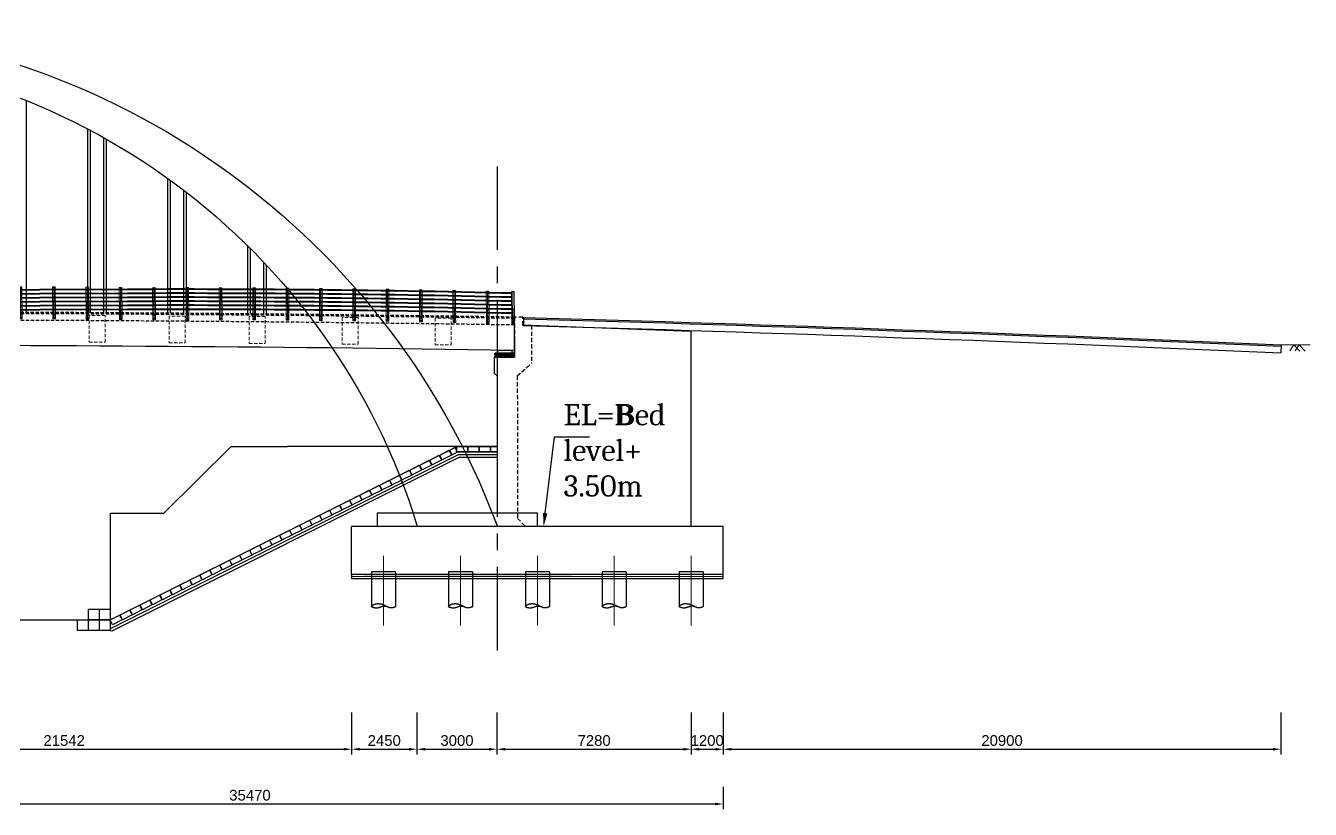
# Model space of a CAD drawing. Header units: millimetres. Extents: x 1231188 to 3867842, y -5478610 to -489530.
# Drawn here: x 3134867 to 3183011, y -2933874 to -2904527 of the extents above; entities that cross this region are included whole.
import ezdxf
from ezdxf import colors
from ezdxf.entities.mleader import LeaderData, LeaderLine
from ezdxf.math import Vec2, Vec3

# ---------------------------------------------------------------- set-up
doc = ezdxf.new("R2010")
doc.units = ezdxf.units.MM
doc.header["$LTSCALE"] = 25
doc.header["$MEASUREMENT"] = 0
doc.header["$PDMODE"] = 3
for name, pattern in [('CENTER', [2, 1.25, -0.25, 0.25, -0.25]), ('CENTER2', [1.125, 0.75, -0.125, 0.125, -0.125]), ('DASHED2', [0.375, 0.25, -0.125])]:
    doc.linetypes.add(name, pattern=pattern)
doc.layers.get('Defpoints').update_dxf_attribs({"color": 230, "lineweight": 9})
for name, color, linetype in [('ABUTMENT', 1, 'Continuous'), ('bearing', 7, 'Continuous'), ('con-outline', 7, 'Continuous'), ('Deck _Hidden', 7, 'DASHED2'), ('Girder _Hidden', 8, 'DASHED2'), ('Hatch 1', 14, 'Continuous'), ('pedestal', 7, 'Continuous'), ('Pile Cap', 21, 'Continuous'), ('Railling_1', 8, 'Continuous'), ('Restraint-1', 8, 'DASHED2'), ('SLOPEEARTH', 3, 'Continuous'), ('Suspender', 3, 'Continuous'), ('WC_Hidden', 8, 'DASHED2')]:
    doc.layers.add(name, color=color, linetype=linetype)
for name, color, linetype, lineweight in [('Center line', 252, 'CENTER', 9), ('COLUMN', 1, 'Continuous', 25), ('Con_Hidden', 8, 'DASHED2', 9), ('DIM', 8, 'Continuous', 13), ('DIMEN', 255, 'Continuous', 9), ('grid', 114, 'CENTER2', 20), ('HATCH', 191, 'Continuous', 9), ('HOUSEP1', 7, 'Continuous', 15), ('PILE', 214, 'Continuous', 30), ('Railing', 8, 'Continuous', 0), ('WALL', 10, 'Continuous', 25), ('x section', 3, 'Continuous', 30)]:
    doc.layers.add(name, color=color, linetype=linetype, lineweight=lineweight)
doc.styles.add('ARIAL', font='arial.ttf', dxfattribs={"height": 400})
doc.styles.get("Standard").update_dxf_attribs({"font": 'swissl.ttf'})
doc.dimstyles.new('dim-50', dxfattribs={"dimtxt": 200, "dimasz": 200, "dimexe": 20, "dimexo": 20, "dimgap": 0.09, "dimtad": 0, "dimdec": 0, "dimzin": 0, "dimdsep": 46, "dimtxsty": 'Standard', "dimcen": 0.09, "dimclrd": 5, "dimclrt": 5, "dimazin": 0, "dimtfac": 1, "dimtdec": 0, "dimtofl": 0, "dimtmove": 0, "dimatfit": 3, "dimfxl": 1, "dimtolj": 1, "dimtzin": 0, "dimarcsym": 0})

# ---------------------------------------------------------------- blocks, each defined once
blk = doc.blocks.new('Railing')
at = {"layer": 'Railing', "linetype": 'Continuous', "ltscale": 100}
for p, q in [((136657, 473126), (136657, 472128)), ((136757, 473126), (136757, 472128)), ((136657, 472128), (136657, 471928)), ((136657, 472128), (136757, 472128)), ((136657, 471928), (136757, 471928)), ((136757, 472128), (136757, 471928))]:
    blk.add_line(p, q, dxfattribs=at)
at = {"layer": 'Railing', "color": 5, "linetype": 'Continuous', "ltscale": 100}
for p, q in [((136702, 471928), (136702, 473126)), ((136707, 471928), (136707, 473128)), ((136712, 471928), (136712, 473126))]:
    blk.add_line(p, q, dxfattribs=at)
at = {"layer": 'Railing', "color": 5}
for p, q in [((136677, 472076), (136665, 472076)), ((136677, 471976), (136665, 471976)), ((136677, 472076), (136677, 472089)), ((136677, 472076), (136677, 472061)), ((136677, 472076), (136691, 472076)), ((136677, 471976), (136677, 471989)), ((136677, 471976), (136677, 471961)), ((136677, 471976), (136691, 471976)), ((136737, 472076), (136723, 472076)), ((136737, 471976), (136723, 471976)), ((136737, 472076), (136737, 472089)), ((136737, 472076), (136737, 472061)), ((136737, 472076), (136748, 472076)), ((136737, 471976), (136737, 471989)), ((136737, 471976), (136737, 471961)), ((136737, 471976), (136748, 471976))]:
    blk.add_line(p, q, dxfattribs=at)
for centre in [(136677, 472076), (136677, 471976), (136737, 472076), (136737, 471976)]:
    blk.add_circle(centre, 6.69, dxfattribs=at)
at = {"layer": 'Railing', "linetype": 'Continuous', "ltscale": 100}
for points in [[(136657, 473128), (136657, 473128), (136657, 473127), (136657, 473126), (136679, 473126), (136702, 473126), (136702, 473120), (136702, 473114), (136704, 473114), (136707, 473114), (136707, 473121), (136707, 473128), (136682, 473128), (136657, 473128)], [(136757, 473128), (136757, 473128), (136757, 473127), (136757, 473126), (136734, 473126), (136712, 473126), (136712, 473120), (136712, 473114), (136709, 473114), (136707, 473114), (136707, 473121), (136707, 473128), (136732, 473128), (136757, 473128)]]:
    blk.add_open_spline(points, degree=2, knots=[0, 0, 0, 5, 10, 10, 50, 50, 90, 90, 100, 100, 150, 150, 200, 200, 200], dxfattribs=at)
blk.add_open_spline([(136657, 473128), (136732, 473128), (136757, 473128)], degree=2, dxfattribs=at)
blk = doc.blocks.new('wq')
at = {"layer": 'Railling_1', "linetype": 'Continuous', "ltscale": 100}
for points in [[(3152767, -2891022), (3152395, -2891014), (3151894, -2891002), (3151393, -2890992), (3150892, -2890982), (3150391, -2890972), (3149890, -2890962), (3149389, -2890954), (3148888, -2890945), (3148387, -2890937), (3147886, -2890930), (3147385, -2890923), (3146884, -2890917), (3146383, -2890911), (3145882, -2890905), (3145381, -2890900), (3144881, -2890895), (3144380, -2890891), (3143879, -2890888), (3143378, -2890884), (3142877, -2890882), (3142376, -2890879), (3141875, -2890878), (3141374, -2890876), (3140873, -2890875), (3140372, -2890875), (3139871, -2890875), (3139371, -2890876), (3138870, -2890877), (3138369, -2890878), (3125223, -2890930)], [(3152767, -2891047), (3152394, -2891039), (3151893, -2891027), (3151392, -2891017), (3150891, -2891007), (3150390, -2890997), (3149890, -2890987), (3149389, -2890979), (3148888, -2890970), (3148387, -2890962), (3147886, -2890955), (3147385, -2890948), (3146884, -2890942), (3146383, -2890936), (3145882, -2890930), (3145381, -2890925), (3144880, -2890920), (3144379, -2890916), (3143879, -2890913), (3143378, -2890909), (3142877, -2890907), (3142376, -2890904), (3141875, -2890903), (3141374, -2890901), (3140873, -2890900), (3140372, -2890900), (3139871, -2890900), (3139371, -2890901), (3138870, -2890902), (3138369, -2890903), (3125223, -2890955)], [(3152768, -2891172), (3152391, -2891164), (3151890, -2891152), (3151390, -2891142), (3150889, -2891131), (3150388, -2891122), (3149887, -2891112), (3149386, -2891104), (3148886, -2891095), (3148385, -2891087), (3147884, -2891080), (3147383, -2891073), (3146882, -2891067), (3146382, -2891061), (3145881, -2891055), (3145380, -2891050), (3144879, -2891045), (3144378, -2891041), (3143878, -2891038), (3143377, -2891034), (3142876, -2891032), (3142375, -2891029), (3141875, -2891028), (3141374, -2891026), (3140873, -2891025), (3140372, -2891025), (3139871, -2891025), (3139371, -2891026), (3138870, -2891027), (3138369, -2891028), (3125223, -2891080)], [(3152768, -2891197), (3152391, -2891189), (3151890, -2891177), (3151389, -2891167), (3150888, -2891156), (3150388, -2891147), (3149887, -2891137), (3149386, -2891129), (3148885, -2891120), (3148384, -2891112), (3147884, -2891105), (3147383, -2891098), (3146882, -2891092), (3146381, -2891086), (3145880, -2891080), (3145380, -2891075), (3144879, -2891070), (3144378, -2891066), (3143877, -2891063), (3143377, -2891059), (3142876, -2891057), (3142375, -2891054), (3141874, -2891053), (3141374, -2891051), (3140873, -2891050), (3140372, -2891050), (3139871, -2891050), (3139371, -2891051), (3138870, -2891052), (3138369, -2891053), (3125223, -2891105)], [(3152769, -2891322), (3152388, -2891314), (3151887, -2891302), (3151386, -2891292), (3150886, -2891281), (3150385, -2891272), (3149884, -2891262), (3149384, -2891254), (3148883, -2891245), (3148382, -2891237), (3147882, -2891230), (3147381, -2891223), (3146880, -2891217), (3146380, -2891211), (3145879, -2891205), (3145378, -2891200), (3144878, -2891195), (3144377, -2891191), (3143877, -2891188), (3143376, -2891184), (3142875, -2891182), (3142375, -2891179), (3141874, -2891178), (3141373, -2891176), (3140873, -2891175), (3140372, -2891175), (3139871, -2891175), (3139371, -2891176), (3138870, -2891177), (3138370, -2891178), (3125223, -2891230)], [(3152769, -2891347), (3152387, -2891339), (3151887, -2891327), (3151386, -2891317), (3150885, -2891306), (3150385, -2891297), (3149884, -2891287), (3149383, -2891279), (3148883, -2891270), (3148382, -2891262), (3147881, -2891255), (3147381, -2891248), (3146880, -2891242), (3146379, -2891236), (3145879, -2891230), (3145378, -2891225), (3144878, -2891220), (3144377, -2891216), (3143876, -2891213), (3143376, -2891209), (3142875, -2891207), (3142374, -2891204), (3141874, -2891203), (3141373, -2891201), (3140873, -2891200), (3140372, -2891200), (3139871, -2891200), (3139371, -2891201), (3138870, -2891202), (3138370, -2891203), (3125223, -2891255)], [(3152769, -2891472), (3152384, -2891464), (3151884, -2891452), (3151383, -2891442), (3150883, -2891431), (3150382, -2891422), (3149882, -2891412), (3149381, -2891404), (3148881, -2891395), (3148380, -2891387), (3147880, -2891380), (3147379, -2891373), (3146878, -2891367), (3146378, -2891361), (3145877, -2891355), (3145377, -2891350), (3144876, -2891345), (3144376, -2891341), (3143875, -2891338), (3143375, -2891334), (3142874, -2891332), (3142374, -2891329), (3141873, -2891328), (3141373, -2891326), (3140872, -2891325), (3140372, -2891325), (3139872, -2891325), (3139371, -2891326), (3138871, -2891327), (3138370, -2891328), (3125223, -2891380)], [(3152770, -2891497), (3152384, -2891489), (3151883, -2891477), (3151383, -2891467), (3150882, -2891456), (3150382, -2891447), (3149881, -2891437), (3149381, -2891429), (3148880, -2891420), (3148380, -2891412), (3147879, -2891405), (3147379, -2891398), (3146878, -2891392), (3146378, -2891386), (3145877, -2891380), (3145377, -2891375), (3144876, -2891370), (3144376, -2891366), (3143875, -2891363), (3143375, -2891359), (3142874, -2891357), (3142374, -2891354), (3141873, -2891353), (3141373, -2891351), (3140872, -2891350), (3140372, -2891350), (3139872, -2891350), (3139371, -2891351), (3138871, -2891352), (3138370, -2891353), (3125223, -2891405)], [(3152770, -2891623), (3152381, -2891613), (3151880, -2891602), (3151380, -2891592), (3150880, -2891581), (3150379, -2891572), (3149879, -2891562), (3149378, -2891554), (3148878, -2891545), (3148378, -2891537), (3147877, -2891530), (3147377, -2891523), (3146877, -2891517), (3146376, -2891511), (3145876, -2891505), (3145375, -2891500), (3144875, -2891495), (3144375, -2891491), (3143874, -2891488), (3143374, -2891484), (3142874, -2891482), (3142373, -2891479), (3141873, -2891478), (3141373, -2891476), (3140872, -2891475), (3140372, -2891475), (3139872, -2891475), (3139371, -2891476), (3138871, -2891477), (3138371, -2891478), (3125223, -2891530)], [(3152771, -2891648), (3152380, -2891638), (3151880, -2891627), (3151380, -2891617), (3150879, -2891606), (3150379, -2891597), (3149878, -2891587), (3149378, -2891579), (3148878, -2891570), (3148377, -2891562), (3147877, -2891555), (3147377, -2891548), (3146876, -2891542), (3146376, -2891536), (3145876, -2891530), (3145375, -2891525), (3144875, -2891520), (3144374, -2891516), (3143874, -2891513), (3143374, -2891509), (3142873, -2891507), (3142373, -2891504), (3141873, -2891503), (3141373, -2891501), (3140872, -2891500), (3140372, -2891500), (3139872, -2891500), (3139371, -2891501), (3138871, -2891502), (3138371, -2891503), (3125223, -2891555)], [(3152771, -2891773), (3152377, -2891763), (3151877, -2891752), (3151377, -2891742), (3150877, -2891731), (3150376, -2891722), (3149876, -2891712), (3149376, -2891704), (3148876, -2891695), (3148375, -2891687), (3147875, -2891680), (3147375, -2891673), (3146875, -2891667), (3146374, -2891661), (3145874, -2891655), (3145374, -2891650), (3144874, -2891645), (3144373, -2891641), (3143873, -2891638), (3143373, -2891634), (3142873, -2891632), (3142373, -2891629), (3141872, -2891628), (3141372, -2891626), (3140872, -2891625), (3140372, -2891625), (3139872, -2891625), (3139371, -2891626), (3138871, -2891627), (3138371, -2891628), (3125223, -2891680)], [(3152772, -2891798), (3152377, -2891788), (3151877, -2891777), (3151376, -2891767), (3150876, -2891756), (3150376, -2891747), (3149876, -2891737), (3149375, -2891729), (3148875, -2891720), (3148375, -2891712), (3147875, -2891705), (3147374, -2891698), (3146874, -2891692), (3146374, -2891686), (3145874, -2891680), (3145374, -2891675), (3144873, -2891670), (3144373, -2891666), (3143873, -2891663), (3143373, -2891659), (3142873, -2891657), (3142372, -2891654), (3141872, -2891653), (3141372, -2891651), (3140872, -2891650), (3140372, -2891650), (3139872, -2891650), (3139371, -2891651), (3138871, -2891652), (3138371, -2891653), (3125223, -2891705)]]:
    blk.add_lwpolyline(points, dxfattribs=at)
at = {"layer": 'Railling_1', "xscale": -1}
for p, rotation in [((3264163, -3363369), 0.2228000055985024), ((3265413, -3363369), 0.2228000055985024), ((3266663, -3363368), 0.2228000055985024), ((3267913, -3363371), 0.2228000055985024), ((3269163, -3363376), 0.2228000055985024), ((3270413, -3363385), 0.2228000055985024), ((3271663, -3363384), 0.2228000055985024), ((3272913, -3363387), 0.2228000055985024), ((3274163, -3363392), 0.2228000055985024), ((3275413, -3363400), 0.2228000055985024), ((3276663, -3363412), 0.2228000055985024), ((3279045, -3363085), 0.3603301238060918), ((3280295, -3363084), 0.3603301238060918), ((3281545, -3363087), 0.3603301238060918), ((3282795, -3363092), 0.3603301238060918), ((3284045, -3363100), 0.3603301238060918), ((3285295, -3363112), 0.3603301238060918), ((3286545, -3363126), 0.3603301238060918), ((3287795, -3363143), 0.3603301238060918), ((3289046, -3363163), 0.3603301238060918), ((3290296, -3363186), 0.3603301238060918), ((3291546, -3363211), 0.3603301238060918), ((3292496, -3363234), 0.3603301238060918)]:
    blk.add_blockref('Railing', p, dxfattribs=dict(at, rotation=rotation))
blk = doc.blocks.new('*D610')
at = {"layer": 'Defpoints', "color": 0, "lineweight": -2, "ltscale": 150, "transparency": 16777216}
for p in [(3125538, -2930048), (3147080, -2930048), (3147080, -2931624)]:
    blk.add_point(p, dxfattribs=at)
at = {"layer": 'DIM', "color": 0, "lineweight": -2, "ltscale": 150, "transparency": 16777216}
for p, q in [((3125538, -2930248), (3125538, -2931824)), ((3147080, -2930248), (3147080, -2931824))]:
    blk.add_line(p, q, dxfattribs=at)
at = {"layer": 'DIM', "color": 5, "lineweight": -2, "ltscale": 150, "transparency": 16777216}
blk.add_line((3125838, -2931624), (3146780, -2931624), dxfattribs=at)
for points in [[(3125838, -2931574), (3125838, -2931674), (3125538, -2931624)], [(3146780, -2931574), (3146780, -2931674), (3147080, -2931624)]]:
    blk.add_solid(points, dxfattribs=at)
at = {"layer": 'DIM', "color": 2, "ltscale": 150, "transparency": 16777216, "insert": (3136309, -2931300), "char_height": 400, "attachment_point": 5, "style": 'ARIAL'}
blk.add_mtext('\\A1;21542', dxfattribs=at)
blk = doc.blocks.new('*D611')
at = {"layer": 'Defpoints', "color": 0, "lineweight": -2, "ltscale": 150, "transparency": 16777216}
for p in [(3147080, -2930048), (3149530, -2930048), (3149530, -2931624)]:
    blk.add_point(p, dxfattribs=at)
at = {"layer": 'DIM', "color": 0, "lineweight": -2, "ltscale": 150, "transparency": 16777216}
for p, q in [((3147080, -2930248), (3147080, -2931824)), ((3149530, -2930248), (3149530, -2931824))]:
    blk.add_line(p, q, dxfattribs=at)
at = {"layer": 'DIM', "color": 5, "lineweight": -2, "ltscale": 150, "transparency": 16777216}
blk.add_line((3147380, -2931624), (3149230, -2931624), dxfattribs=at)
for points in [[(3147380, -2931574), (3147380, -2931674), (3147080, -2931624)], [(3149230, -2931574), (3149230, -2931674), (3149530, -2931624)]]:
    blk.add_solid(points, dxfattribs=at)
at = {"layer": 'DIM', "color": 2, "ltscale": 150, "transparency": 16777216, "insert": (3148305, -2931300), "char_height": 400, "attachment_point": 5, "style": 'ARIAL'}
blk.add_mtext('\\A1;2450', dxfattribs=at)
blk = doc.blocks.new('*D612')
at = {"layer": 'Defpoints', "color": 0, "lineweight": -2, "ltscale": 150, "transparency": 16777216}
for p in [(3149530, -2930248), (3152530, -2930048), (3152530, -2931624)]:
    blk.add_point(p, dxfattribs=at)
at = {"layer": 'DIM', "color": 0, "lineweight": -2, "ltscale": 150, "transparency": 16777216}
for p, q in [((3149530, -2930448), (3149530, -2931824)), ((3152530, -2930248), (3152530, -2931824))]:
    blk.add_line(p, q, dxfattribs=at)
at = {"layer": 'DIM', "color": 5, "lineweight": -2, "ltscale": 150, "transparency": 16777216}
blk.add_line((3149830, -2931624), (3152230, -2931624), dxfattribs=at)
for points in [[(3149830, -2931574), (3149830, -2931674), (3149530, -2931624)], [(3152230, -2931574), (3152230, -2931674), (3152530, -2931624)]]:
    blk.add_solid(points, dxfattribs=at)
at = {"layer": 'DIM', "color": 2, "ltscale": 150, "transparency": 16777216, "insert": (3151030, -2931300), "char_height": 400, "attachment_point": 5, "style": 'ARIAL'}
blk.add_mtext('\\A1;3000', dxfattribs=at)
blk = doc.blocks.new('*D613')
at = {"layer": 'Defpoints', "color": 0, "lineweight": -2, "ltscale": 150, "transparency": 16777216}
for p in [(3152530, -2930251), (3159810, -2930048), (3159810, -2931624)]:
    blk.add_point(p, dxfattribs=at)
at = {"layer": 'DIM', "color": 0, "lineweight": -2, "ltscale": 150, "transparency": 16777216}
for p, q in [((3152530, -2930451), (3152530, -2931824)), ((3159810, -2930248), (3159810, -2931824))]:
    blk.add_line(p, q, dxfattribs=at)
at = {"layer": 'DIM', "color": 5, "lineweight": -2, "ltscale": 150, "transparency": 16777216}
blk.add_line((3152830, -2931624), (3159510, -2931624), dxfattribs=at)
for points in [[(3152830, -2931574), (3152830, -2931674), (3152530, -2931624)], [(3159510, -2931574), (3159510, -2931674), (3159810, -2931624)]]:
    blk.add_solid(points, dxfattribs=at)
at = {"layer": 'DIM', "color": 2, "ltscale": 150, "transparency": 16777216, "insert": (3156170, -2931300), "char_height": 400, "attachment_point": 5, "style": 'ARIAL'}
blk.add_mtext('\\A1;7280', dxfattribs=at)
blk = doc.blocks.new('*D614')
at = {"layer": 'Defpoints', "color": 0, "lineweight": -2, "ltscale": 150, "transparency": 16777216}
for p in [(3159808, -2930048), (3161008, -2930048), (3161008, -2931624)]:
    blk.add_point(p, dxfattribs=at)
at = {"layer": 'DIM', "color": 0, "lineweight": -2, "ltscale": 150, "transparency": 16777216}
for p, q in [((3159808, -2930248), (3159808, -2931824)), ((3161008, -2930248), (3161008, -2931824))]:
    blk.add_line(p, q, dxfattribs=at)
at = {"layer": 'DIM', "color": 5, "lineweight": -2, "ltscale": 150, "transparency": 16777216}
blk.add_line((3160108, -2931624), (3160708, -2931624), dxfattribs=at)
for points in [[(3160108, -2931574), (3160108, -2931674), (3159808, -2931624)], [(3160708, -2931574), (3160708, -2931674), (3161008, -2931624)]]:
    blk.add_solid(points, dxfattribs=at)
at = {"layer": 'DIM', "color": 2, "ltscale": 150, "transparency": 16777216, "insert": (3160408, -2931300), "char_height": 400, "attachment_point": 5, "style": 'ARIAL'}
blk.add_mtext('\\A1;1200', dxfattribs=at)
blk = doc.blocks.new('*D616')
at = {"layer": 'Defpoints', "color": 0, "lineweight": -2, "ltscale": 150, "transparency": 16777216}
for p in [(3125538, -2932836), (3161008, -2932836, 46692), (3161008, -2933674)]:
    blk.add_point(p, dxfattribs=at)
at = {"layer": 'DIM', "color": 0, "lineweight": -2, "ltscale": 150, "transparency": 16777216}
for p, q in [((3125538, -2933036), (3125538, -2933874)), ((3161008, -2933036), (3161008, -2933874))]:
    blk.add_line(p, q, dxfattribs=at)
at = {"layer": 'DIM', "color": 5, "lineweight": -2, "ltscale": 150, "transparency": 16777216}
blk.add_line((3125838, -2933674), (3160708, -2933674), dxfattribs=at)
for points in [[(3125838, -2933624), (3125838, -2933724), (3125538, -2933674)], [(3160708, -2933624), (3160708, -2933724), (3161008, -2933674)]]:
    blk.add_solid(points, dxfattribs=at)
at = {"layer": 'DIM', "color": 2, "ltscale": 150, "transparency": 16777216, "insert": (3143273, -2933349), "char_height": 400, "attachment_point": 5, "style": 'ARIAL'}
blk.add_mtext('\\A1;35470', dxfattribs=at)
blk = doc.blocks.new('*D677')
at = {"layer": 'Defpoints', "color": 0, "lineweight": -2, "ltscale": 150, "transparency": 16777216}
for p in [(3161008, -2930048), (3181908, -2930048), (3181908, -2931624)]:
    blk.add_point(p, dxfattribs=at)
at = {"layer": 'DIM', "color": 0, "lineweight": -2, "ltscale": 150, "transparency": 16777216}
for p, q in [((3161008, -2930248), (3161008, -2931824)), ((3181908, -2930248), (3181908, -2931824))]:
    blk.add_line(p, q, dxfattribs=at)
at = {"layer": 'DIM', "color": 5, "lineweight": -2, "ltscale": 150, "transparency": 16777216}
blk.add_line((3161308, -2931624), (3181608, -2931624), dxfattribs=at)
for points in [[(3161308, -2931574), (3161308, -2931674), (3161008, -2931624)], [(3181608, -2931574), (3181608, -2931674), (3181908, -2931624)]]:
    blk.add_solid(points, dxfattribs=at)
at = {"layer": 'DIM', "color": 2, "ltscale": 150, "transparency": 16777216, "insert": (3171458, -2931300), "char_height": 400, "attachment_point": 5, "style": 'ARIAL'}
blk.add_mtext('\\A1;20900', dxfattribs=at)

msp = doc.modelspace()

# ---------------------------------------------------------------- hatches: boundary and pattern name
at = {"layer": 'HATCH', "linetype": 'ByBlock', "ltscale": 100}
h = msp.add_hatch(dxfattribs=at)
h.set_pattern_fill('AR-CONC', color=256, scale=22, style=0)
h.set_pattern_definition([(50, (-7724980.62, -8480515.04), (157.7972402, -13.8054697), [16.5, -181.5]), (355, (-7724980.62, -8480515.04), (-30.5252934, 165.4822694), [13.2, -145.2]), (100.4514, (-7724967.47, -8480516.19), (127.272064, 151.6766993), [14.0228418, -154.2512646]), (46.1842, (-7724980.62, -8480471.04), (234.7930307, -36.414183), [24.75, -272.25]), (96.6356, (-7724961.05, -8480474.08), (205.6257952, 214.3059316), [21.0342634, -231.37686]), (351.1842, (-7724980.62, -8480471.04), (205.625628, 214.306092), [19.8, -217.8]), (21, (-7724958.62, -8480482.04), (131.3195515, -88.576156), [16.5, -181.5]), (326, (-7724958.62, -8480482.04), (53.529373, 159.53301), [13.2, -145.2]), (71.4514, (-7724947.67, -8480489.42), (184.8489783, 70.9567093), [14.0228418, -154.2512646]), (37.5, (-7724980.615, -8480515.04), (2.67516817, 73.23664784), [0, -143.44, 0, -147.4, 0, -145.75]), (7.5, (-7724980.615, -8480515.04), (57.87529824, 86.7705766), [0, -84.04, 0, -140.14, 0, -55.55]), (327.5, (-7725029.675, -8480515.04), (117.44093596, -4.96207178), [0, -55, 0, -171.6, 0, -227.7]), (317.5, (-7725051.68, -8480515.04), (128.30095726, 22.0230961), [0, -71.5, 0, -113.96, 0, -161.7])])
h.paths.add_polyline_path([(3155341.9, -2925084.6), (3155341.9, -2925159.6), (3147530, -2925159.6), (3147530, -2925084.6)])
at = {"layer": 'Hatch 1', "ltscale": 20}
h = msp.add_hatch(dxfattribs=at)
h.set_pattern_fill('ANSI31', color=256, scale=10, angle=-0.03242)
h.set_pattern_definition([(44.9675773, (-2139986.704, -356404.315), (-22.43793229, 22.46334113), [])])
h.paths.add_polyline_path([(3152451.5, -2916796.2), (3153181.7, -2916796.1), (3153181.8, -2916946.1), (3152451.6, -2916946.2)])

# ---------------------------------------------------------------- linework, layer by layer
at = {"layer": 'ABUTMENT', "linetype": 'DASHED2', "ltscale": 25}
for p, q in [((3153501.4, -2915443.2, 46777.2), (3153201.7, -2915436.8, 46691.8)), ((3153201.8, -2916297.9, 68040.5), (3153201.8, -2915436.8, 68040.5)), ((3153501.4, -2915743.8, 4140.2), (3153501.4, -2915443.2, 46777.2)), ((3153292, -2917648), (3153821.5, -2917177.5))]:
    msp.add_line(p, q, dxfattribs=at)
at = {"layer": 'ABUTMENT', "ltscale": 20}
for p, q in [((3159808, -2915977.5, 46691.8), (3153808, -2915758.3, 4140.2)), ((3159808, -2923283.1, 46691.8), (3159808, -2915977.5, 46691.8))]:
    msp.add_line(p, q, dxfattribs=at)
for points, elevation in [([(3153808, -2915758.3), (3153508.1, -2915749.7), (3153488.1, -2915749.7)], 4140.2), ([(3152543.5, -2917648.5), (3152543.5, -2917648.5), (3152440, -2917548), (3152439.6, -2916946.5), (3153181.8, -2916946.1)], 68139.8), ([(3152544.4, -2921448.4), (3152543.5, -2917648.5)], 4369)]:
    msp.add_lwpolyline(points, dxfattribs=dict(at, elevation=elevation))
at = {"layer": 'ABUTMENT', "linetype": 'DASHED2', "ltscale": 25, "elevation": 4140.2}
msp.add_lwpolyline([(3153521.3, -2915743.7), (3153821.1, -2915752.2), (3153821.5, -2917177.5)], dxfattribs=at)
at = {"layer": 'ABUTMENT', "linetype": 'DASHED2', "ltscale": 25}
msp.add_lwpolyline([(3153741.9, -2917248.2), (3153292, -2917648), (3153296.3, -2922976.8), (3153596.8, -2923276.8)], dxfattribs=at)
at = {"layer": 'bearing', "ltscale": 10, "elevation": -0.2}
msp.add_lwpolyline([(3153092.7, -2916796.1), (3152565, -2916796.5), (3152565, -2916677.5), (3153092.7, -2916683.4)], close=True, dxfattribs=at)
at = {"layer": 'Center line', "ltscale": 100}
for p, q in [((3148280, -2926991.6), (3148280, -2924385.9)), ((3151162, -2926991.6, 11672.9), (3151162, -2924385.9, 11672.9)), ((3154044, -2926991.6, 4140.2), (3154044, -2924385.9, 4140.2)), ((3156926, -2926990.1, 35018.8), (3156926, -2924384.3, 35018.8)), ((3159808, -2926990.1, 46691.8), (3159808, -2924384.3, 46691.8))]:
    msp.add_line(p, q, dxfattribs=at)
at = {"layer": 'COLUMN', "color": 8, "lineweight": -2, "ltscale": 100}
for p, q in [((3153181.7, -2916946.1), (3153181.4, -2915436.5)), ((3153521.2, -2915443.6, 4140.2), (3153521.3, -2915743.7, 4140.2)), ((3153523.6, -2915449.6, 4140.2), (3153523.6, -2915749.7, 4140.2)), ((3181923.9, -2916483.5, 8280.3), (3181900.4, -2916782.7, 8280.3))]:
    msp.add_line(p, q, dxfattribs=at)
at = {"layer": 'COLUMN', "lineweight": 30, "ltscale": 100}
for p, q in [((3147080, -2925083.1, 46691.8), (3147080, -2923283.1, 46691.8)), ((3161008, -2923283.1, 46691.8), (3147080, -2923283.1, 46691.8)), ((3161008, -2925083.1, 46691.8), (3161008, -2923283.1, 46691.8))]:
    msp.add_line(p, q, dxfattribs=at)
for points in [[(3098545.5, -2923283.1), (3098592.1, -2923159.7, -0.6912061), (3152496, -2923152.1), (3152545.5, -2923283.1)], [(3101546.1, -2923283.1), (3101546.1, -2923277.8, -0.7396558), (3149544.9, -2923277.8, -45.2344682)]]:
    msp.add_lwpolyline(points, format="xyb", dxfattribs=at)
at = {"layer": 'COLUMN', "color": 8, "lineweight": -2, "ltscale": 100, "elevation": 4140.2}
for points in [[(3153523.6, -2915449.6, -0.003938), (3181923.9, -2916483.5, -0.0039368)], [(3153523.6, -2915499.6, -0.0039376), (3181920, -2916533.3, -0.0039219)], [(3153523.6, -2915749.7, -0.0039354), (3181900.4, -2916782.7, -0.0039197)]]:
    msp.add_lwpolyline(points, format="xyb", dxfattribs=at)
msp.add_lwpolyline([(3153821.1, -2915752.2), (3153521.3, -2915743.7), (3153501.3, -2915743.7)], dxfattribs=at)
at = {"layer": 'COLUMN', "lineweight": 30, "ltscale": 100, "elevation": 4140.2}
msp.add_lwpolyline([(3161008, -2925084.6), (3147080, -2925084.6), (3147080, -2925233.1), (3161008, -2925233.1)], close=True, dxfattribs=at)
at = {"layer": 'con-outline', "linetype": 'DASHED2', "ltscale": 10, "elevation": -0.2}
msp.add_lwpolyline([(3152439.6, -2916946.5), (3153181.7, -2916946.1), (3153181.7, -2916796.1), (3152439.6, -2916796.5)], close=True, dxfattribs=at)
at = {"layer": 'Con_Hidden', "ltscale": 20}
for points in [[(3137243.5, -2916382.5), (3137843.5, -2916382.5), (3137843.5, -2915382.5), (3137243.5, -2915382.5)], [(3140245, -2916403.5), (3140845, -2916403.5), (3140845, -2915403.5), (3140245, -2915403.5)], [(3143244, -2916423.5), (3143844, -2916423.5), (3143844, -2915423.5), (3143244, -2915423.5)], [(3146730, -2916453), (3147330, -2916453), (3147330, -2915453), (3146730, -2915453)], [(3150216, -2916482.5), (3150816, -2916482.5), (3150816, -2915482.5), (3150216, -2915482.5)]]:
    msp.add_lwpolyline(points, close=True, dxfattribs=at)
at = {"layer": 'Deck _Hidden', "ltscale": 20}
for points in [[(3153181.4, -2915486.5, 0.0041456), (3125543.1, -2915300.6)], [(3153181.5, -2915736.5, 0.0041462), (3125543.5, -2915550.6)]]:
    msp.add_lwpolyline(points, format="xyb", dxfattribs=at)
at = {"layer": 'Girder _Hidden', "color": 4, "linetype": 'ByBlock', "ltscale": 15}
msp.add_lwpolyline([(3153175, -2916686.4, 0.004141), (3125545, -2916500.6, 0.0041456)], format="xyb", dxfattribs=at)
at = {"layer": 'HATCH', "linetype": 'ByBlock', "ltscale": 100}
for p, q in [((3147080, -2925158.1, 46691.8), (3147080, -2925083.1, 46691.8)), ((3161008, -2925158.1, 46691.8), (3147080, -2925158.1, 46691.8)), ((3147080, -2925233.1, 46691.8), (3147080, -2925158.1, 46691.8)), ((3161008, -2925233.1, 46691.8), (3147080, -2925233.1, 46691.8))]:
    msp.add_line(p, q, dxfattribs=at)
at = {"layer": 'Hatch 1', "ltscale": 20}
for p, q in [((3151045.5, -2920283.1), (3138045.5, -2926783.1)), ((3144677.8, -2920278.9), (3152545.5, -2920278.3)), ((3151030, -2920283.1), (3152530, -2920283.1)), ((3151030, -2920483.1), (3152530, -2920483.1))]:
    msp.add_line(p, q, dxfattribs=at)
at = {"layer": 'HOUSEP1', "ltscale": 100}
for p, q in [((3181923.9, -2916483.5, 4140.2), (3183011.1, -2916483.5, 4140.2)), ((3182395.8, -2916483.5), (3182241.3, -2916708.1)), ((3182395.8, -2916483.5), (3182617.6, -2916718.5)), ((3182597.4, -2916483.5), (3182442.8, -2916708.1)), ((3182597.4, -2916483.5), (3182819.2, -2916718.5))]:
    msp.add_line(p, q, dxfattribs=at)
at = {"layer": 'pedestal', "linetype": 'ByBlock', "ltscale": 100}
for p, q in [((3154045.5, -2922783.1), (3148045.5, -2922783.1)), ((3148045.5, -2922783.1), (3148045.5, -2923283.1)), ((3154045.5, -2923283.1), (3154045.5, -2922783.1))]:
    msp.add_line(p, q, dxfattribs=at)
at = {"layer": 'PILE', "linetype": 'DASHED2', "ltscale": 2000}
for p, q in [((3148730, -2924984.3), (3147830, -2924984.3)), ((3147830, -2924984.3), (3147830, -2926284)), ((3148730, -2924984.3), (3148730, -2926284)), ((3151612, -2924984.3, 11672.9), (3150712, -2924984.3, 11672.9)), ((3150712, -2924984.3, 11672.9), (3150712, -2926284, 11672.9)), ((3151612, -2924984.3, 11672.9), (3151612, -2926284, 11672.9)), ((3154494, -2924984.3, 4140.2), (3153594, -2924984.3, 4140.2)), ((3153594, -2924984.3, 4140.2), (3153594, -2926284, 4140.2)), ((3154494, -2924984.3, 4140.2), (3154494, -2926284, 4140.2)), ((3157376, -2924982.8, 35018.8), (3156476, -2924982.8, 35018.8)), ((3156476, -2924982.8, 35018.8), (3156476, -2926282.5, 35018.8)), ((3157376, -2924982.8, 35018.8), (3157376, -2926282.5, 35018.8)), ((3160258, -2924982.8, 46691.8), (3159358, -2924982.8, 46691.8)), ((3159358, -2924982.8, 46691.8), (3159358, -2926282.5, 46691.8)), ((3160258, -2924982.8, 46691.8), (3160258, -2926282.5, 46691.8))]:
    msp.add_line(p, q, dxfattribs=at)
for points, knots in [([(3147830, -2926284), (3147830, -2926242.7), (3148019.1, -2926139.3), (3148304.2, -2926199.5), (3148531.1, -2926359.3), (3148682.2, -2926295.7), (3148730, -2926284)], [0, 0, 0, 0, 244.9137212, 595.5205607, 904.3406959, 1047.3117083, 1047.3117083, 1047.3117083, 1047.3117083]), ([(3150712, -2926284, 11672.9), (3150712, -2926242.7, 11672.9), (3150901.1, -2926139.3, 11672.9), (3151186.2, -2926199.5, 11672.9), (3151413.1, -2926359.3, 11672.9), (3151564.2, -2926295.7, 11672.9), (3151612, -2926284, 11672.9)], [0, 0, 0, 0, 244.9137212, 595.5205607, 904.3406959, 1047.3117083, 1047.3117083, 1047.3117083, 1047.3117083]), ([(3153594, -2926284, 4140.2), (3153594, -2926242.7, 4140.2), (3153783.1, -2926139.3, 4140.2), (3154068.2, -2926199.5, 4140.2), (3154295.1, -2926359.3, 4140.2), (3154446.2, -2926295.7, 4140.2), (3154494, -2926284, 4140.2)], [0, 0, 0, 0, 244.9137212, 595.5205607, 904.3406959, 1047.3117083, 1047.3117083, 1047.3117083, 1047.3117083]), ([(3156476, -2926282.5, 35018.8), (3156476, -2926241.2, 35018.8), (3156665.1, -2926137.8, 35018.8), (3156950.2, -2926198, 35018.8), (3157177.1, -2926357.8, 35018.8), (3157328.2, -2926294.2, 35018.8), (3157376, -2926282.5, 35018.8)], [0, 0, 0, 0, 244.9137212, 595.5205607, 904.3406959, 1047.3117083, 1047.3117083, 1047.3117083, 1047.3117083]), ([(3159358, -2926282.5, 46691.8), (3159358, -2926241.2, 46691.8), (3159547.1, -2926137.8, 46691.8), (3159832.2, -2926198, 46691.8), (3160059.1, -2926357.8, 46691.8), (3160210.2, -2926294.2, 46691.8), (3160258, -2926282.5, 46691.8)], [0, 0, 0, 0, 244.9137212, 595.5205607, 904.3406959, 1047.3117083, 1047.3117083, 1047.3117083, 1047.3117083]), ([(3147830, -2926284), (3147830, -2926284), (3148032.5, -2926377.7), (3148246.8, -2926237), (3148409, -2926267.4), (3148428.2, -2926284.8)], [0, 0, 0, 0, 275.407679, 579.85691, 760.1416168, 760.1416168, 760.1416168, 760.1416168]), ([(3150712, -2926284, 11672.9), (3150712, -2926284, 11672.9), (3150914.5, -2926377.7, 11672.9), (3151128.8, -2926237, 11672.9), (3151291, -2926267.4, 11672.9), (3151310.2, -2926284.8, 11672.9)], [0, 0, 0, 0, 275.407679, 579.85691, 760.1416168, 760.1416168, 760.1416168, 760.1416168]), ([(3153594, -2926284, 4140.2), (3153594, -2926284, 4140.2), (3153796.5, -2926377.7, 4140.2), (3154010.8, -2926237, 4140.2), (3154173, -2926267.4, 4140.2), (3154192.2, -2926284.8, 4140.2)], [0, 0, 0, 0, 275.407679, 579.85691, 760.1416168, 760.1416168, 760.1416168, 760.1416168]), ([(3156476, -2926282.5, 35018.8), (3156476, -2926282.5, 35018.8), (3156678.5, -2926376.2, 35018.8), (3156892.8, -2926235.4, 35018.8), (3157055, -2926265.9, 35018.8), (3157074.2, -2926283.3, 35018.8)], [0, 0, 0, 0, 275.407679, 579.85691, 760.1416168, 760.1416168, 760.1416168, 760.1416168]), ([(3159358, -2926282.5, 46691.8), (3159358, -2926282.5, 46691.8), (3159560.5, -2926376.2, 46691.8), (3159774.8, -2926235.4, 46691.8), (3159937, -2926265.9, 46691.8), (3159956.2, -2926283.3, 46691.8)], [0, 0, 0, 0, 275.407679, 579.85691, 760.1416168, 760.1416168, 760.1416168, 760.1416168])]:
    msp.add_open_spline(points, degree=3, knots=knots, dxfattribs=at)
at = {"layer": 'Pile Cap', "ltscale": 150}
msp.add_line((3161008, -2925083.1, 46691.8), (3147080, -2925083.1, 46691.8), dxfattribs=at)
at = {"layer": 'Restraint-1', "color": 4, "linetype": 'ByBlock', "ltscale": 20}
msp.add_line((3153201.6, -2916946.1, 68040.7), (3153201.8, -2916297.9, 68040.5), dxfattribs=at)
at = {"layer": 'SLOPEEARTH', "color": 0, "linetype": 'CENTER', "lineweight": -3, "ltscale": 100}
msp.add_line((3152545.5, -2927924), (3152545.5, -2909314.9), dxfattribs=at)
at = {"layer": 'Suspender'}
for p, q in [((3134892.8, -2915250.6), (3134892.8, -2907332)), ((3137192.7, -2915277.6), (3137192.7, -2908392.6)), ((3137292.7, -2915277.6), (3137292.7, -2908445.3)), ((3137792.7, -2915277.6), (3137792.7, -2908717.4)), ((3137892.7, -2915277.6), (3137892.7, -2908773.6)), ((3140192.7, -2915297.8), (3140192.7, -2910243.7)), ((3140292.7, -2915297.8), (3140292.7, -2910315.9)), ((3140792.7, -2915297.8), (3140792.7, -2910688.5)), ((3140892.7, -2915297.8), (3140892.7, -2910765.4)), ((3143192.6, -2915323.5), (3143192.6, -2912777.9)), ((3143292.6, -2915323.5), (3143292.6, -2912877.3)), ((3143792.6, -2915323.5), (3143792.6, -2913391.8)), ((3143892.6, -2915323.5), (3143892.6, -2913498.3))]:
    msp.add_line(p, q, dxfattribs=at)
at = {"layer": 'WALL', "color": 6, "lineweight": 25}
for p, q in [((3151100.8, -2920583.1), (3138030, -2927118.5)), ((3151124.4, -2920683.1), (3138120.5, -2927185)), ((3151100.8, -2920583.1), (3152530, -2920583.1)), ((3151124.4, -2920683.1), (3152530, -2920683.1)), ((3138030, -2927183.1), (3138120.5, -2927185))]:
    msp.add_line(p, q, dxfattribs=at)
for points in [[(3151025.4, -2920508.9), (3150846.6, -2920598.4), (3150757.1, -2920419.5), (3150967, -2920314.5)], [(3151430, -2920483.1), (3151030, -2920483.1), (3151030, -2920283.1), (3151430, -2920283.1)], [(3151853.8, -2920483.5), (3151453.8, -2920483.5), (3151453.8, -2920283.5), (3151853.8, -2920283.5)], [(3152279.1, -2920483.5), (3151879.1, -2920483.5), (3151879.1, -2920283.5), (3152279.1, -2920283.5)], [(3150081.3, -2920981), (3149723.6, -2921159.9), (3149634.1, -2920981), (3149991.9, -2920802.1)], [(3150455.7, -2920793.8), (3150097.9, -2920972.7), (3150008.5, -2920793.8), (3150366.2, -2920614.9)], [(3150830, -2920606.7), (3150472.2, -2920785.5), (3150382.8, -2920606.7), (3150740.6, -2920427.8)], [(3149332.7, -2921355.3), (3148974.9, -2921534.2), (3148885.5, -2921355.3), (3149243.2, -2921176.4)], [(3149707, -2921168.1), (3149349.2, -2921347), (3149259.8, -2921168.1), (3149617.6, -2920989.3)], [(3148209.7, -2921916.8), (3147851.9, -2922095.7), (3147762.5, -2921916.8), (3148120.3, -2921737.9)], [(3148584, -2921729.6), (3148226.3, -2921908.5), (3148136.8, -2921729.6), (3148494.6, -2921550.8)], [(3148958.4, -2921542.5), (3148600.6, -2921721.4), (3148511.1, -2921542.5), (3148868.9, -2921363.6)], [(3147086.7, -2922478.3), (3146728.9, -2922657.2), (3146639.5, -2922478.3), (3146997.3, -2922299.4)], [(3147461, -2922291.1), (3147103.3, -2922470), (3147013.8, -2922291.1), (3147371.6, -2922112.2)], [(3147835.4, -2922104), (3147477.6, -2922282.9), (3147388.2, -2922104), (3147745.9, -2921925.1)], [(3146338.1, -2922852.6), (3145980.3, -2923031.5), (3145890.8, -2922852.6), (3146248.6, -2922673.7)], [(3146712.4, -2922665.5), (3146354.6, -2922844.3), (3146265.2, -2922665.5), (3146622.9, -2922486.6)], [(3145215.1, -2923414.1), (3144857.3, -2923593), (3144767.9, -2923414.1), (3145125.6, -2923235.2)], [(3145589.4, -2923226.9), (3145231.6, -2923405.8), (3145142.2, -2923226.9), (3145500, -2923048.1)], [(3145963.7, -2923039.8), (3145606, -2923218.7), (3145516.5, -2923039.8), (3145874.3, -2922860.9)], [(3144466.4, -2923788.4), (3144108.7, -2923967.3), (3144019.2, -2923788.4), (3144377, -2923609.6)], [(3144840.8, -2923601.3), (3144483, -2923780.2), (3144393.5, -2923601.3), (3144751.3, -2923422.4)], [(3143343.4, -2924349.9), (3142985.7, -2924528.8), (3142896.2, -2924349.9), (3143254, -2924171)], [(3143717.8, -2924162.8), (3143360, -2924341.7), (3143270.6, -2924162.8), (3143628.3, -2923983.9)], [(3144092.1, -2923975.6), (3143734.3, -2924154.5), (3143644.9, -2923975.6), (3144002.7, -2923796.7)], [(3142594.8, -2924724.3), (3142237, -2924903.1), (3142147.6, -2924724.3), (3142505.3, -2924545.4)], [(3142969.1, -2924537.1), (3142611.3, -2924716), (3142521.9, -2924537.1), (3142879.7, -2924358.2)], [(3141471.8, -2925285.8), (3141114, -2925464.6), (3141024.6, -2925285.8), (3141382.4, -2925106.9)], [(3141846.1, -2925098.6), (3141488.4, -2925277.5), (3141398.9, -2925098.6), (3141756.7, -2924919.7)], [(3142220.5, -2924911.4), (3141862.7, -2925090.3), (3141773.2, -2924911.4), (3142131, -2924732.5)], [(3140348.8, -2925847.2), (3139991, -2926026.1), (3139901.6, -2925847.2), (3140259.4, -2925668.4)], [(3140723.1, -2925660.1), (3140365.4, -2925839), (3140275.9, -2925660.1), (3140633.7, -2925481.2)], [(3141097.5, -2925472.9), (3140739.7, -2925651.8), (3140650.3, -2925472.9), (3141008, -2925294)], [(3139600.2, -2926221.6), (3139242.4, -2926400.5), (3139152.9, -2926221.6), (3139510.7, -2926042.7)], [(3139974.5, -2926034.4), (3139616.7, -2926213.3), (3139527.3, -2926034.4), (3139885, -2925855.5)], [(3137620.4, -2926783.1), (3137220.4, -2926783.1), (3137220.4, -2926383.1), (3137620.4, -2926383.1)], [(3138030, -2926783.1), (3137630, -2926783.1), (3137630, -2926383.1), (3138030, -2926383.1)], [(3138477.2, -2926783.1), (3138119.4, -2926961.9), (3138030, -2926783.1), (3138387.7, -2926604.2)], [(3138851.5, -2926595.9), (3138493.7, -2926774.8), (3138404.3, -2926595.9), (3138762.1, -2926417)], [(3139225.8, -2926408.7), (3138868.1, -2926587.6), (3138778.6, -2926408.7), (3139136.4, -2926229.8)], [(3137206.7, -2927183.1), (3136806.7, -2927183.1), (3136806.7, -2926783.1), (3137206.7, -2926783.1)], [(3137620.4, -2927183.1), (3137220.4, -2927183.1), (3137220.4, -2926783.1), (3137620.4, -2926783.1)], [(3138030, -2927183.1), (3137630, -2927183.1), (3137630, -2926783.1), (3138030, -2926783.1)]]:
    msp.add_lwpolyline(points, close=True, dxfattribs=at)
msp.add_lwpolyline([(3152530, -2920483.5), (3152302.3, -2920483.5), (3152302.3, -2920283.5), (3152530, -2920283.5)], dxfattribs=at)
at = {"layer": 'WC_Hidden', "ltscale": 20}
msp.add_lwpolyline([(3153168.3, -2915442.4, 0.0041455), (3125530, -2915250.6)], format="xyb", dxfattribs=at)
at = {"layer": 'x section'}
msp.add_lwpolyline([(3106411.8, -2920283.1), (3108520.5, -2920283.1), (3111045.5, -2922783.1), (3113045.5, -2922783.1), (3113045.5, -2926783.1), (3138045.5, -2926783.1), (3138045.5, -2922783.1), (3140045.5, -2922783.1), (3142570.5, -2920283.1), (3144679.2, -2920283.1)], dxfattribs=at)

# ---------------------------------------------------------------- block references
at = {"layer": 'COLUMN', "color": 8, "lineweight": -2}
msp.add_blockref('wq', (308.6, -23511.5), dxfattribs=at)

# ---------------------------------------------------------------- texts
at = {"layer": 'DIMEN', "ltscale": 100, "insert": (3155023.1, -2922169.9, 46691.8), "char_height": 800, "width": 4564.156, "attachment_point": 7}
msp.add_mtext('\\pxt0.11905;{\\fCambria|b0|i0|c0|p18;\\C256;\\c0;EL=\\fCambria|b1|i0|c0|p18;B\\fCambria|b0|i0|c0|p18;ed level+\\P3.50m}', dxfattribs=at)

# ---------------------------------------------------------------- dimensions: what is measured, and where the dimension line sits
at = {"layer": 'DIM', "ltscale": 150}
for base, p1, p2, picture, middle in [((3147080, -2931624.5), (3125537.7, -2930047.5), (3147080, -2930047.5), '*D610', (3136308.9, -2931300.3)), ((3149529.9, -2931624.5), (3147080, -2930047.5), (3149529.9, -2930047.5), '*D611', (3148304.9, -2931300.3)), ((3152529.5, -2931624.5), (3149529.9, -2930248.5), (3152529.5, -2930047.5), '*D612', (3151029.7, -2931300.1)), ((3159809.9723, -2931624.5), (3152529.5094, -2930251), (3159809.9723, -2930047.5), '*D613', (3156169.7408, -2931300.2708)), ((3181907.9, -2931624.5), (3161008, -2930047.5), (3181907.9, -2930047.5), '*D677', (3171458, -2931300.3)), ((3161008, -2933673.5), (3125537.7, -2932835.5), (3161008, -2932835.5, 46691.8), '*D616', (3143272.9, -2933349.1))]:
    dim = msp.add_linear_dim(base=base, p1=p1, p2=p2, dimstyle='dim-50', override={"dimtxt": 300, "dimasz": 300, "dimexe": 200, "dimexo": 200, "dimgap": 120, "dimtad": 1, "dimtxsty": 'ARIAL', "dimclrt": 2}, dxfattribs=at)
    dim.commit()
    dim.dimension.update_dxf_attribs({"geometry": picture, "text_midpoint": middle})
dim = msp.add_linear_dim(base=(3161008, -2931624.5), p1=(3159808, -2930047.5), p2=(3161008, -2930047.5), dimstyle='dim-50', override={"dimtxt": 300, "dimasz": 300, "dimexe": 200, "dimexo": 200, "dimgap": 120, "dimtad": 1, "dimtxsty": 'ARIAL', "dimclrt": 2}, dxfattribs=at)
dim.commit()
dim.dimension.update_dxf_attribs({"geometry": '*D614', "text_midpoint": (3160408, -2931624.5), "dimtype": 160})

# ---------------------------------------------------------------- leaders
at = {"layer": 'grid', "linetype": 'ByBlock', "lineweight": 0, "ltscale": 100}
ml = msp.add_multileader_mtext('Standard', dxfattribs=at)
ml.set_content('', color=256)
ml.set_leader_properties()
ml.build(insert=Vec2(0, 0))
ml.multileader.update_dxf_attribs({"text_right_attachment_type": 6, "dogleg_length": 500, "arrow_head_size": 500})
ctx = ml.context
ctx.base_point, ctx.char_height, ctx.arrow_head_size, ctx.landing_gap_size, ctx.plane_origin = Vec3(3155993.7, -2919920.5, 46691.8), 0.18, 500, 0.09, Vec3(3155097.4, -2923282.5, 46691.8)
ctx.right_attachment = 6
notes = []
notes.append((ctx, [(0, (1, 1, 0), (3154682, -2919920.5, 46691.8), (1, 0), 1311.7, [(0, [(3154277, -2923283.1, 46691.8)], 0, [])])]))
ctx.mtext.insert, ctx.mtext.flow_direction = Vec3(3155993.8, -2919920.4, 46691.8), 5
for ctx, leaders in notes:
    for number, flags, end, landing, length, lines in leaders:
        leader = LeaderData()
        leader.index, (leader.has_last_leader_line, leader.has_dogleg_vector, leader.attachment_direction) = number, flags
        leader.last_leader_point, leader.dogleg_vector, leader.dogleg_length = Vec3(end), Vec3(landing), length
        for number, points, colour, breaks in lines:
            line = LeaderLine()
            line.index, line.vertices, line.color, line.breaks = number, Vec3.list(points), colors.encode_raw_color(colour), breaks
            leader.lines.append(line)
        ctx.leaders.append(leader)

doc.saveas('drawing.dxf')
